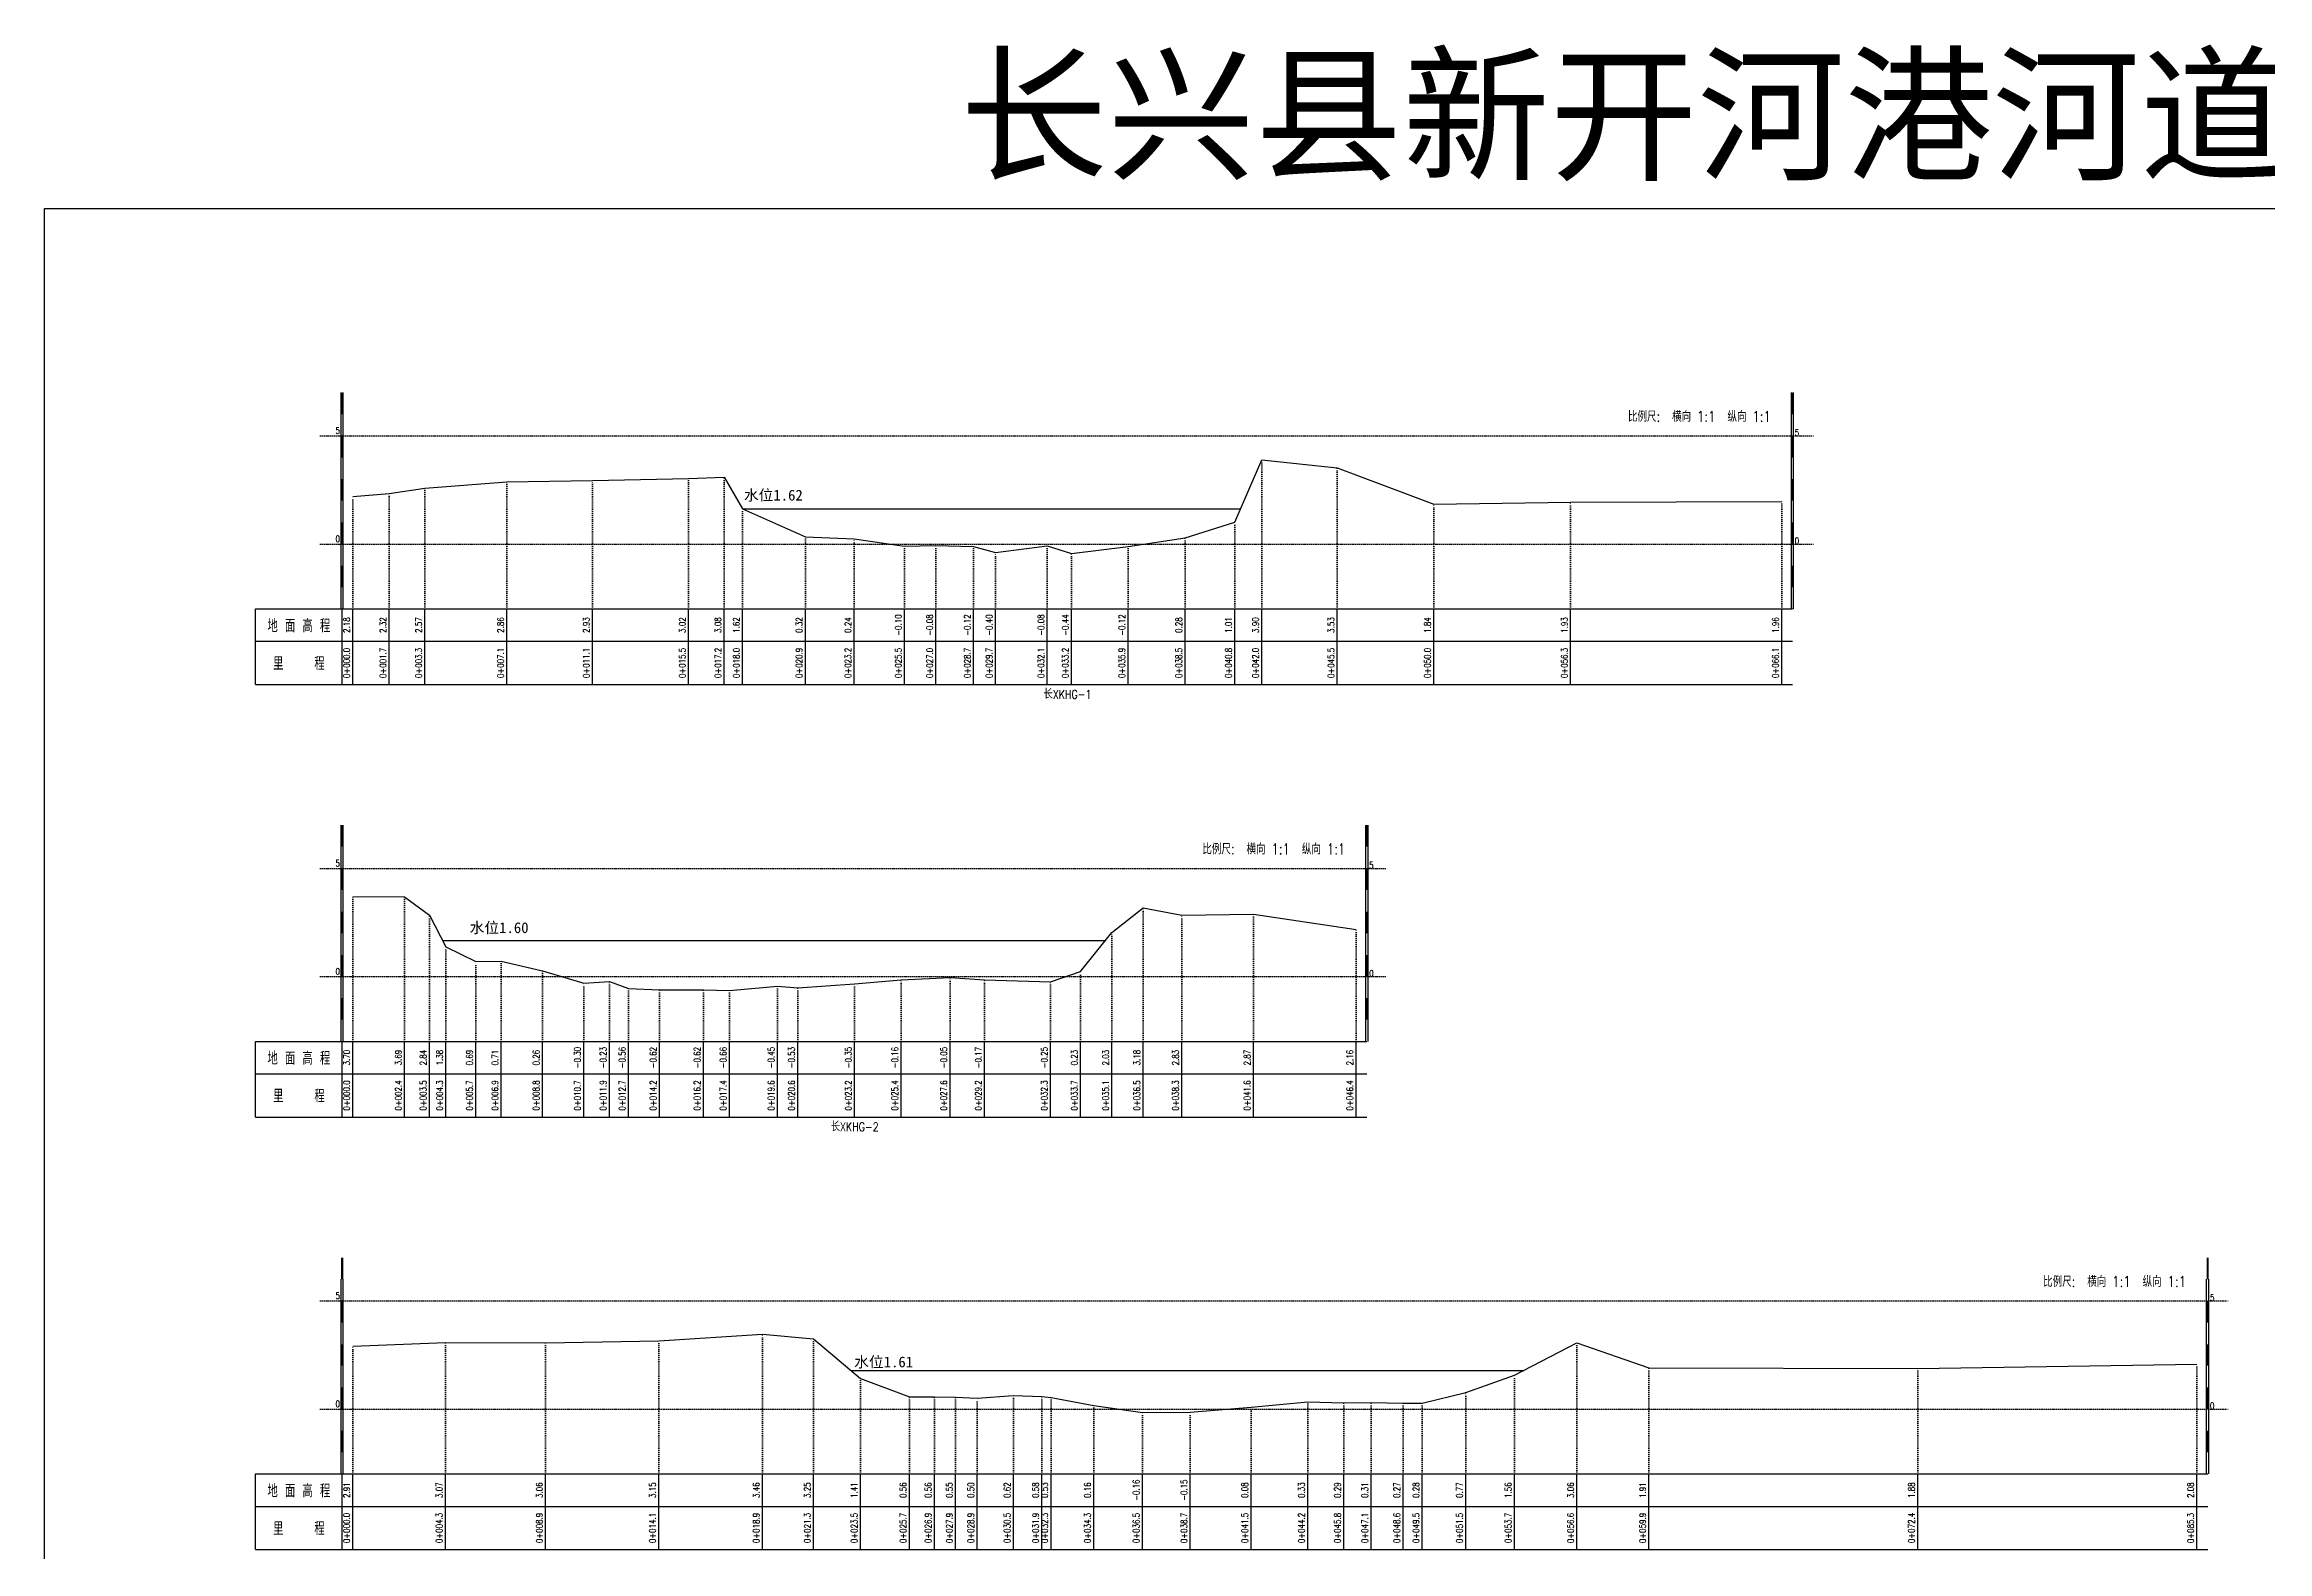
# Model space of a CAD drawing. Extents: x 495801 to 500182, y 3432967 to 3436227.
# Drawn here: x 498421 to 499449, y 3434930 to 3435627 of the extents above; entities that cross this region are included whole.
import ezdxf
from ezdxf.enums import TextEntityAlignment as Align

# ---------------------------------------------------------------- set-up
doc = ezdxf.new("R2010")
doc.units = 0
doc.header["$LTSCALE"] = 0.5
doc.linetypes.add('X4', pattern=[1.6, 0, -1.6])
doc.layers.get('0').update_dxf_attribs({"linetype": 'CONTINUOUS'})
for name, color, linetype in [('DMX', 1, 'CONTINUOUS'), ('zdm1', 2, 'CONTINUOUS'), ('ZDMT5', 3, 'CONTINUOUS'), ('ZJ', 7, 'CONTINUOUS'), ('地名注记', 7, 'CONTINUOUS')]:
    doc.layers.add(name, color=color, linetype=linetype)
doc.styles.add('HZ', font='rs.shx', dxfattribs={"width": 0.8, "bigfont": 'hztxt.shx'})
doc.styles.add('宋体', font='')
doc.styles.get('宋体').set_extended_font_data('SimSun')

msp = doc.modelspace()

# ---------------------------------------------------------------- linework, layer by layer
at = {"linetype": 'Continuous'}
msp.add_lwpolyline([(498421, 3435551), (500181.6, 3435551), (500181.6, 3434264.4), (498421, 3434264.4)], close=True, dxfattribs=at)
at = {"linetype": 'Continuous', "flags": 128}
for points in [[(498743.8, 3435412.2), (498974.1, 3435412.2)], [(498605.1, 3435212.6), (498911.7, 3435212.6)], [(498793.8, 3435013.8), (499105.2, 3435013.8)]]:
    msp.add_lwpolyline(points, dxfattribs=at)
at = {"layer": 'DMX', "linetype": 'Continuous', "flags": 128}
for points in [[(498563.6, 3435417.8), (498580.4, 3435419.2), (498596.9, 3435421.7), (498634.8, 3435424.6), (498674.4, 3435425.3), (498718.8, 3435426.2), (498735.3, 3435426.8), (498743.8, 3435412.2), (498772.8, 3435399.2), (498795.4, 3435398.3), (498818.7, 3435394.9), (498833.2, 3435395.2), (498850.6, 3435394.7), (498860.7, 3435391.9), (498884.7, 3435395.1), (498895.9, 3435391.5), (498922.1, 3435394.7), (498948.4, 3435398.7), (498971.4, 3435406), (498983.9, 3435434.9), (499018.8, 3435431.2), (499063.4, 3435414.3), (499126.7, 3435415.2), (499224.3, 3435415.5)], [(498563.6, 3435232.9), (498587.5, 3435232.8), (498599, 3435224.3), (498606.6, 3435209.7), (498620.4, 3435202.8), (498632.2, 3435203), (498651.2, 3435198.5), (498670.3, 3435192.9), (498682.2, 3435193.6), (498691, 3435190.3), (498705.3, 3435189.8), (498725.7, 3435189.7), (498737.7, 3435189.4), (498759.9, 3435191.4), (498769.3, 3435190.7), (498795.6, 3435192.5), (498817.1, 3435194.4), (498839.7, 3435195.5), (498855.7, 3435194.3), (498886.2, 3435193.4), (498900.1, 3435198.2), (498914.6, 3435216.2), (498929, 3435227.7), (498946.9, 3435224.3), (498980, 3435224.7), (499027.5, 3435217.6)], [(498563.6, 3435025), (498606.4, 3435026.6), (498652.7, 3435026.5), (498705, 3435027.4), (498753, 3435030.5), (498776.6, 3435028.4), (498798.3, 3435010), (498820.9, 3435001.5), (498832.5, 3435001.5), (498842.3, 3435001.4), (498852.2, 3435000.9), (498869, 3435002.1), (498882.2, 3435001.7), (498886.4, 3435001.2), (498906.2, 3434997.5), (498928.7, 3434994.3), (498950.8, 3434994.4), (498978.9, 3434996.7), (499005.1, 3434999.2), (499021.8, 3434998.8), (499034.4, 3434999), (499049.2, 3434998.6), (499058.1, 3434998.7), (499078.2, 3435003.6), (499100.7, 3435011.5), (499129.6, 3435026.5), (499162.9, 3435015), (499287.2, 3435014.7), (499416.3, 3435016.7)]]:
    msp.add_lwpolyline(points, dxfattribs=at)
at = {"layer": 'zdm1', "linetype": 'Continuous'}
for p, q in [((498558.1, 3435365.9), (498558.1, 3435465.9)), ((498559.1, 3435365.9), (498559.1, 3435465.9)), ((499228.8, 3435365.9), (499228.8, 3435465.9)), ((499229.8, 3435365.9), (499229.8, 3435465.9)), ((498518.6, 3435365.9), (498563.6, 3435365.9)), ((498518.6, 3435330.9), (498518.6, 3435365.9)), ((498558.6, 3435330.9), (498558.6, 3435365.9)), ((498563.6, 3435365.9), (499229.3, 3435365.9)), ((498518.6, 3435350.9), (499229.3, 3435350.9)), ((498518.6, 3435330.9), (499229.3, 3435330.9)), ((498558.1, 3435165.9), (498558.1, 3435265.9)), ((498559.1, 3435165.9), (498559.1, 3435265.9)), ((499032, 3435165.9), (499032, 3435265.9)), ((499033, 3435165.9), (499033, 3435265.9)), ((498518.6, 3435165.9), (498563.6, 3435165.9)), ((498518.6, 3435130.9), (498518.6, 3435165.9)), ((498558.6, 3435130.9), (498558.6, 3435165.9)), ((498563.6, 3435165.9), (499032.5, 3435165.9)), ((498518.6, 3435150.9), (499032.5, 3435150.9)), ((498518.6, 3435130.9), (499032.5, 3435130.9)), ((498558.1, 3434965.9), (498558.1, 3435055.9)), ((498559.1, 3434965.9), (498559.1, 3435055.9)), ((499420.8, 3434965.9), (499420.8, 3435055.9)), ((499421.8, 3434965.9), (499421.8, 3435055.9)), ((498518.6, 3434965.9), (498563.6, 3434965.9)), ((498518.6, 3434930.9), (498518.6, 3434965.9)), ((498558.6, 3434930.9), (498558.6, 3434965.9)), ((498563.6, 3434965.9), (499421.3, 3434965.9)), ((498518.6, 3434950.9), (499421.3, 3434950.9)), ((498518.6, 3434930.9), (499421.3, 3434930.9))]:
    msp.add_line(p, q, dxfattribs=at)
at = {"layer": 'zdm1', "linetype": 'X4'}
for p, q in [((498548.6, 3435445.9), (499239.3, 3435445.9)), ((498548.6, 3435395.9), (499239.3, 3435395.9)), ((498548.6, 3435245.9), (499042.5, 3435245.9)), ((498548.6, 3435195.9), (499042.5, 3435195.9)), ((498548.6, 3435045.9), (499431.3, 3435045.9)), ((498548.6, 3434995.9), (499431.3, 3434995.9))]:
    msp.add_line(p, q, dxfattribs=at)
at = {"layer": 'zdm1', "linetype": 'Continuous', "flags": 128}
for points in [[(498558.6, 3435455.9, 1, 1, 0), (498558.6, 3435465.9, 1, 1, 0)], [(499229.3, 3435455.9, 1, 1, 0), (499229.3, 3435465.9, 1, 1, 0)], [(498558.6, 3435435.9, 1, 1, 0), (498558.6, 3435445.9, 1, 1, 0)], [(499229.3, 3435435.9, 1, 1, 0), (499229.3, 3435445.9, 1, 1, 0)], [(498558.6, 3435415.9, 1, 1, 0), (498558.6, 3435425.9, 1, 1, 0)], [(499229.3, 3435415.9, 1, 1, 0), (499229.3, 3435425.9, 1, 1, 0)], [(498558.6, 3435395.9, 1, 1, 0), (498558.6, 3435405.9, 1, 1, 0)], [(499229.3, 3435395.9, 1, 1, 0), (499229.3, 3435405.9, 1, 1, 0)], [(498558.6, 3435375.9, 1, 1, 0), (498558.6, 3435385.9, 1, 1, 0)], [(499229.3, 3435375.9, 1, 1, 0), (499229.3, 3435385.9, 1, 1, 0)], [(498558.6, 3435255.9, 1, 1, 0), (498558.6, 3435265.9, 1, 1, 0)], [(499032.5, 3435255.9, 1, 1, 0), (499032.5, 3435265.9, 1, 1, 0)], [(498558.6, 3435235.9, 1, 1, 0), (498558.6, 3435245.9, 1, 1, 0)], [(499032.5, 3435235.9, 1, 1, 0), (499032.5, 3435245.9, 1, 1, 0)], [(498558.6, 3435215.9, 1, 1, 0), (498558.6, 3435225.9, 1, 1, 0)], [(499032.5, 3435215.9, 1, 1, 0), (499032.5, 3435225.9, 1, 1, 0)], [(498558.6, 3435195.9, 1, 1, 0), (498558.6, 3435205.9, 1, 1, 0)], [(499032.5, 3435195.9, 1, 1, 0), (499032.5, 3435205.9, 1, 1, 0)], [(498558.6, 3435175.9, 1, 1, 0), (498558.6, 3435185.9, 1, 1, 0)], [(499032.5, 3435175.9, 1, 1, 0), (499032.5, 3435185.9, 1, 1, 0)], [(498558.6, 3435055.9, 1, 1, 0), (498558.6, 3435065.9, 1, 1, 0)], [(499421.3, 3435055.9, 1, 1, 0), (499421.3, 3435065.9, 1, 1, 0)], [(498558.6, 3435035.9, 1, 1, 0), (498558.6, 3435045.9, 1, 1, 0)], [(499421.3, 3435035.9, 1, 1, 0), (499421.3, 3435045.9, 1, 1, 0)], [(498558.6, 3435015.9, 1, 1, 0), (498558.6, 3435025.9, 1, 1, 0)], [(499421.3, 3435015.9, 1, 1, 0), (499421.3, 3435025.9, 1, 1, 0)], [(498558.6, 3434995.9, 1, 1, 0), (498558.6, 3435005.9, 1, 1, 0)], [(499421.3, 3434995.9, 1, 1, 0), (499421.3, 3435005.9, 1, 1, 0)], [(498558.6, 3434975.9, 1, 1, 0), (498558.6, 3434985.9, 1, 1, 0)], [(499421.3, 3434975.9, 1, 1, 0), (499421.3, 3434985.9, 1, 1, 0)]]:
    msp.add_lwpolyline(points, format="xyseb", dxfattribs=at)
at = {"layer": 'ZDMT5', "linetype": 'X4'}
for p, q in [((498983.9, 3435365.9), (498983.9, 3435434.9)), ((498634.8, 3435365.9), (498634.8, 3435424.6)), ((498674.4, 3435365.9), (498674.4, 3435425.3)), ((498718.8, 3435365.9), (498718.8, 3435426.2)), ((498735.3, 3435365.9), (498735.3, 3435426.8)), ((499018.8, 3435365.9), (499018.8, 3435431.2)), ((498563.6, 3435365.9), (498563.6, 3435417.8)), ((498580.4, 3435365.9), (498580.4, 3435419.2)), ((498596.9, 3435365.9), (498596.9, 3435421.7)), ((499063.4, 3435365.9), (499063.4, 3435414.3)), ((499126.7, 3435365.9), (499126.7, 3435415.2)), ((499224.3, 3435365.9), (499224.3, 3435415.5)), ((498743.8, 3435365.9), (498743.8, 3435412.2)), ((498971.4, 3435365.9), (498971.4, 3435406)), ((498772.8, 3435365.9), (498772.8, 3435399.2)), ((498795.4, 3435365.9), (498795.4, 3435398.3)), ((498818.7, 3435365.9), (498818.7, 3435394.9)), ((498833.2, 3435365.9), (498833.2, 3435395.2)), ((498850.6, 3435365.9), (498850.6, 3435394.7)), ((498884.7, 3435365.9), (498884.7, 3435395.1)), ((498922.1, 3435365.9), (498922.1, 3435394.7)), ((498948.4, 3435365.9), (498948.4, 3435398.7)), ((498860.7, 3435365.9), (498860.7, 3435391.9)), ((498895.9, 3435365.9), (498895.9, 3435391.5)), ((498563.6, 3435165.9), (498563.6, 3435232.9)), ((498587.5, 3435165.9), (498587.5, 3435232.8)), ((498599, 3435165.9), (498599, 3435224.3)), ((498929, 3435165.9), (498929, 3435227.7)), ((498946.9, 3435165.9), (498946.9, 3435224.3)), ((498980, 3435165.9), (498980, 3435224.7)), ((498606.6, 3435165.9), (498606.6, 3435209.7)), ((498914.6, 3435165.9), (498914.6, 3435216.2)), ((499027.5, 3435165.9), (499027.5, 3435217.6)), ((498620.4, 3435165.9), (498620.4, 3435202.8)), ((498632.2, 3435165.9), (498632.2, 3435203)), ((498651.2, 3435165.9), (498651.2, 3435198.5)), ((498900.1, 3435165.9), (498900.1, 3435198.2)), ((498670.3, 3435165.9), (498670.3, 3435192.9)), ((498682.2, 3435165.9), (498682.2, 3435193.6)), ((498691, 3435165.9), (498691, 3435190.3)), ((498705.3, 3435165.9), (498705.3, 3435189.8)), ((498725.7, 3435165.9), (498725.7, 3435189.7)), ((498737.7, 3435165.9), (498737.7, 3435189.4)), ((498759.9, 3435165.9), (498759.9, 3435191.4)), ((498769.3, 3435165.9), (498769.3, 3435190.7)), ((498795.6, 3435165.9), (498795.6, 3435192.5)), ((498817.1, 3435165.9), (498817.1, 3435194.4)), ((498839.7, 3435165.9), (498839.7, 3435195.5)), ((498855.7, 3435165.9), (498855.7, 3435194.3)), ((498886.2, 3435165.9), (498886.2, 3435193.4)), ((498563.6, 3434965.9), (498563.6, 3435025)), ((498606.4, 3434965.9), (498606.4, 3435026.6)), ((498652.7, 3434965.9), (498652.7, 3435026.5)), ((498705, 3434965.9), (498705, 3435027.4)), ((498753, 3434965.9), (498753, 3435030.5)), ((498776.6, 3434965.9), (498776.6, 3435028.4)), ((499129.6, 3434965.9), (499129.6, 3435026.5)), ((499162.9, 3434965.9), (499162.9, 3435015)), ((499287.2, 3434965.9), (499287.2, 3435014.7)), ((499416.3, 3434965.9), (499416.3, 3435016.7)), ((498798.3, 3434965.9), (498798.3, 3435010)), ((498869, 3434965.9), (498869, 3435002.1)), ((499078.2, 3434965.9), (499078.2, 3435003.6)), ((499100.7, 3434965.9), (499100.7, 3435011.5)), ((498820.9, 3434965.9), (498820.9, 3435001.5)), ((498832.5, 3434965.9), (498832.5, 3435001.5)), ((498842.3, 3434965.9), (498842.3, 3435001.4)), ((498852.2, 3434965.9), (498852.2, 3435000.9)), ((498882.2, 3434965.9), (498882.2, 3435001.7)), ((498886.4, 3434965.9), (498886.4, 3435001.2)), ((498906.2, 3434965.9), (498906.2, 3434997.5)), ((498928.7, 3434965.9), (498928.7, 3434994.3)), ((498950.8, 3434965.9), (498950.8, 3434994.4)), ((498978.9, 3434965.9), (498978.9, 3434996.7)), ((499005.1, 3434965.9), (499005.1, 3434999.2)), ((499021.8, 3434965.9), (499021.8, 3434998.8)), ((499034.4, 3434965.9), (499034.4, 3434999)), ((499049.2, 3434965.9), (499049.2, 3434998.6)), ((499058.1, 3434965.9), (499058.1, 3434998.7))]:
    msp.add_line(p, q, dxfattribs=at)
at = {"layer": 'ZDMT5', "linetype": 'Continuous'}
for p, q in [((498563.6, 3435330.9), (498563.6, 3435365.9)), ((498580.4, 3435330.9), (498580.4, 3435365.9)), ((498596.9, 3435330.9), (498596.9, 3435365.9)), ((498634.8, 3435330.9), (498634.8, 3435365.9)), ((498674.4, 3435330.9), (498674.4, 3435365.9)), ((498718.8, 3435330.9), (498718.8, 3435365.9)), ((498735.3, 3435330.9), (498735.3, 3435365.9)), ((498743.8, 3435330.9), (498743.8, 3435365.9)), ((498772.8, 3435330.9), (498772.8, 3435365.9)), ((498795.4, 3435330.9), (498795.4, 3435365.9)), ((498818.7, 3435330.9), (498818.7, 3435365.9)), ((498833.2, 3435330.9), (498833.2, 3435365.9)), ((498850.6, 3435330.9), (498850.6, 3435365.9)), ((498860.7, 3435330.9), (498860.7, 3435365.9)), ((498884.7, 3435330.9), (498884.7, 3435365.9)), ((498895.9, 3435330.9), (498895.9, 3435365.9)), ((498922.1, 3435330.9), (498922.1, 3435365.9)), ((498948.4, 3435330.9), (498948.4, 3435365.9)), ((498971.4, 3435330.9), (498971.4, 3435365.9)), ((498983.9, 3435330.9), (498983.9, 3435365.9)), ((499018.8, 3435330.9), (499018.8, 3435365.9)), ((499063.4, 3435330.9), (499063.4, 3435365.9)), ((499126.7, 3435330.9), (499126.7, 3435365.9)), ((499224.3, 3435330.9), (499224.3, 3435365.9)), ((498563.6, 3435130.9), (498563.6, 3435165.9)), ((498587.5, 3435130.9), (498587.5, 3435165.9)), ((498599, 3435130.9), (498599, 3435165.9)), ((498606.6, 3435130.9), (498606.6, 3435165.9)), ((498620.4, 3435130.9), (498620.4, 3435165.9)), ((498632.2, 3435130.9), (498632.2, 3435165.9)), ((498651.2, 3435130.9), (498651.2, 3435165.9)), ((498670.3, 3435130.9), (498670.3, 3435165.9)), ((498682.2, 3435130.9), (498682.2, 3435165.9)), ((498691, 3435130.9), (498691, 3435165.9)), ((498705.3, 3435130.9), (498705.3, 3435165.9)), ((498725.7, 3435130.9), (498725.7, 3435165.9)), ((498737.7, 3435130.9), (498737.7, 3435165.9)), ((498759.9, 3435130.9), (498759.9, 3435165.9)), ((498769.3, 3435130.9), (498769.3, 3435165.9)), ((498795.6, 3435130.9), (498795.6, 3435165.9)), ((498817.1, 3435130.9), (498817.1, 3435165.9)), ((498839.7, 3435130.9), (498839.7, 3435165.9)), ((498855.7, 3435130.9), (498855.7, 3435165.9)), ((498886.2, 3435130.9), (498886.2, 3435165.9)), ((498900.1, 3435130.9), (498900.1, 3435165.9)), ((498914.6, 3435130.9), (498914.6, 3435165.9)), ((498929, 3435130.9), (498929, 3435165.9)), ((498946.9, 3435130.9), (498946.9, 3435165.9)), ((498980, 3435130.9), (498980, 3435165.9)), ((499027.5, 3435130.9), (499027.5, 3435165.9)), ((498563.6, 3434930.9), (498563.6, 3434965.9)), ((498606.4, 3434930.9), (498606.4, 3434965.9)), ((498652.7, 3434930.9), (498652.7, 3434965.9)), ((498705, 3434930.9), (498705, 3434965.9)), ((498753, 3434930.9), (498753, 3434965.9)), ((498776.6, 3434930.9), (498776.6, 3434965.9)), ((498798.3, 3434930.9), (498798.3, 3434965.9)), ((498820.9, 3434930.9), (498820.9, 3434965.9)), ((498832.5, 3434930.9), (498832.5, 3434965.9)), ((498842.3, 3434930.9), (498842.3, 3434965.9)), ((498852.2, 3434930.9), (498852.2, 3434965.9)), ((498869, 3434930.9), (498869, 3434965.9)), ((498882.2, 3434930.9), (498882.2, 3434965.9)), ((498886.4, 3434930.9), (498886.4, 3434965.9)), ((498906.2, 3434930.9), (498906.2, 3434965.9)), ((498928.7, 3434930.9), (498928.7, 3434965.9)), ((498950.8, 3434930.9), (498950.8, 3434965.9)), ((498978.9, 3434930.9), (498978.9, 3434965.9)), ((499005.1, 3434930.9), (499005.1, 3434965.9)), ((499021.8, 3434930.9), (499021.8, 3434965.9)), ((499034.4, 3434930.9), (499034.4, 3434965.9)), ((499049.2, 3434930.9), (499049.2, 3434965.9)), ((499058.1, 3434930.9), (499058.1, 3434965.9)), ((499078.2, 3434930.9), (499078.2, 3434965.9)), ((499100.7, 3434930.9), (499100.7, 3434965.9)), ((499129.6, 3434930.9), (499129.6, 3434965.9)), ((499162.9, 3434930.9), (499162.9, 3434965.9)), ((499287.2, 3434930.9), (499287.2, 3434965.9)), ((499416.3, 3434930.9), (499416.3, 3434965.9))]:
    msp.add_line(p, q, dxfattribs=at)

# ---------------------------------------------------------------- texts
at = {"layer": 'zdm1', "linetype": 'Continuous', "style": 'HZ', "width": 0.8}
for s, p in [('5', (498557.6, 3435445.9)), ('0', (498557.6, 3435395.9)), ('5', (498557.6, 3435245.9)), ('0', (498557.6, 3435195.9)), ('5', (498557.6, 3435045.9)), ('0', (498557.6, 3434995.9))]:
    msp.add_text(s, height=3, dxfattribs=at).set_placement(p, align=Align.BOTTOM_RIGHT)
for s, p in [('5', (499230.3, 3435445.9)), ('0', (499230.3, 3435395.9)), ('5', (499033.5, 3435245.9)), ('0', (499033.5, 3435195.9)), ('5', (499422.3, 3435045.9)), ('0', (499422.3, 3434995.9))]:
    msp.add_text(s, height=3, dxfattribs=at).set_placement(p)
for s, height, p in [('地 面 高 程', 6, (498538.6, 3435358.4)), ('里    程', 6, (498538.6, 3435340.9)), ('长XKHG-1', 4, (498894, 3435326.9)), ('地 面 高 程', 6, (498538.6, 3435158.4)), ('里    程', 6, (498538.6, 3435140.9)), ('长XKHG-2', 4, (498795.6, 3435126.9)), ('地 面 高 程', 6, (498538.6, 3434958.4)), ('里    程', 6, (498538.6, 3434940.9))]:
    msp.add_text(s, height=height, dxfattribs=at).set_placement(p, align=Align.MIDDLE)
at = {"layer": 'ZDMT5', "linetype": 'Continuous', "style": 'HZ', "width": 0.8}
for p in [(499219.3, 3435450.9), (499022.5, 3435250.9), (499411.3, 3435050.9)]:
    msp.add_text('比例尺:  横向 1:1  纵向 1:1', height=5, dxfattribs=at).set_placement(p, align=Align.BOTTOM_RIGHT)
for s, p in [('-0.10', (498818.2, 3435358.4)), ('-0.08', (498832.7, 3435358.4)), ('-0.12', (498850.1, 3435358.4)), ('-0.40', (498860.2, 3435358.4)), ('-0.08', (498884.2, 3435358.4)), ('-0.44', (498895.4, 3435358.4)), ('-0.12', (498921.6, 3435358.4)), ('2.18', (498563.1, 3435358.4)), ('2.32', (498579.9, 3435358.4)), ('2.57', (498596.4, 3435358.4)), ('2.86', (498634.3, 3435358.4)), ('2.93', (498673.9, 3435358.4)), ('3.02', (498718.3, 3435358.4)), ('3.08', (498734.8, 3435358.4)), ('1.62', (498743.3, 3435358.4)), ('0.32', (498772.3, 3435358.4)), ('0.24', (498794.9, 3435358.4)), ('0.28', (498947.9, 3435358.4)), ('1.01', (498970.9, 3435358.4)), ('3.90', (498983.4, 3435358.4)), ('3.53', (499018.3, 3435358.4)), ('1.84', (499062.9, 3435358.4)), ('1.93', (499126.2, 3435358.4)), ('1.96', (499223.8, 3435358.4)), ('0+000.0', (498563.1, 3435340.9)), ('0+001.7', (498579.9, 3435340.9)), ('0+003.3', (498596.4, 3435340.9)), ('0+007.1', (498634.3, 3435340.9)), ('0+011.1', (498673.9, 3435340.9)), ('0+015.5', (498718.3, 3435340.9)), ('0+017.2', (498734.8, 3435340.9)), ('0+018.0', (498743.3, 3435340.9)), ('0+020.9', (498772.3, 3435340.9)), ('0+023.2', (498794.9, 3435340.9)), ('0+025.5', (498818.2, 3435340.9)), ('0+027.0', (498832.7, 3435340.9)), ('0+028.7', (498850.1, 3435340.9)), ('0+029.7', (498860.2, 3435340.9)), ('0+032.1', (498884.2, 3435340.9)), ('0+033.2', (498895.4, 3435340.9)), ('0+035.9', (498921.6, 3435340.9)), ('0+038.5', (498947.9, 3435340.9)), ('0+040.8', (498970.9, 3435340.9)), ('0+042.0', (498983.4, 3435340.9)), ('0+045.5', (499018.3, 3435340.9)), ('0+050.0', (499062.9, 3435340.9)), ('0+056.3', (499126.2, 3435340.9)), ('0+066.1', (499223.8, 3435340.9)), ('3.70', (498563.1, 3435158.4)), ('3.69', (498587, 3435158.4)), ('2.84', (498598.5, 3435158.4)), ('1.38', (498606.1, 3435158.4)), ('0.69', (498619.9, 3435158.4)), ('0.71', (498631.7, 3435158.4)), ('0.26', (498650.7, 3435158.4)), ('-0.30', (498669.8, 3435158.4)), ('-0.23', (498681.7, 3435158.4)), ('-0.56', (498690.5, 3435158.4)), ('-0.62', (498704.8, 3435158.4)), ('-0.62', (498725.2, 3435158.4)), ('-0.66', (498737.2, 3435158.4)), ('-0.45', (498759.4, 3435158.4)), ('-0.53', (498768.8, 3435158.4)), ('-0.35', (498795.1, 3435158.4)), ('-0.16', (498816.6, 3435158.4)), ('-0.05', (498839.2, 3435158.4)), ('-0.17', (498855.2, 3435158.4)), ('-0.25', (498885.7, 3435158.4)), ('0.23', (498899.6, 3435158.4)), ('2.03', (498914.1, 3435158.4)), ('3.18', (498928.5, 3435158.4)), ('2.83', (498946.4, 3435158.4)), ('2.87', (498979.5, 3435158.4)), ('2.16', (499027, 3435158.4)), ('0+000.0', (498563.1, 3435140.9)), ('0+002.4', (498587, 3435140.9)), ('0+003.5', (498598.5, 3435140.9)), ('0+004.3', (498606.1, 3435140.9)), ('0+005.7', (498619.9, 3435140.9)), ('0+006.9', (498631.7, 3435140.9)), ('0+008.8', (498650.7, 3435140.9)), ('0+010.7', (498669.8, 3435140.9)), ('0+011.9', (498681.7, 3435140.9)), ('0+012.7', (498690.5, 3435140.9)), ('0+014.2', (498704.8, 3435140.9)), ('0+016.2', (498725.2, 3435140.9)), ('0+017.4', (498737.2, 3435140.9)), ('0+019.6', (498759.4, 3435140.9)), ('0+020.6', (498768.8, 3435140.9)), ('0+023.2', (498795.1, 3435140.9)), ('0+025.4', (498816.6, 3435140.9)), ('0+027.6', (498839.2, 3435140.9)), ('0+029.2', (498855.2, 3435140.9)), ('0+032.3', (498885.7, 3435140.9)), ('0+033.7', (498899.6, 3435140.9)), ('0+035.1', (498914.1, 3435140.9)), ('0+036.5', (498928.5, 3435140.9)), ('0+038.3', (498946.4, 3435140.9)), ('0+041.6', (498979.5, 3435140.9)), ('0+046.4', (499027, 3435140.9)), ('2.91', (498563.1, 3434958.4)), ('3.07', (498605.9, 3434958.4)), ('3.06', (498652.2, 3434958.4)), ('3.15', (498704.5, 3434958.4)), ('3.46', (498752.5, 3434958.4)), ('3.25', (498776.1, 3434958.4)), ('1.41', (498797.8, 3434958.4)), ('0.56', (498820.4, 3434958.4)), ('0.56', (498832, 3434958.4)), ('0.55', (498841.8, 3434958.4)), ('0.50', (498851.7, 3434958.4)), ('0.62', (498868.5, 3434958.4)), ('0.58', (498881.7, 3434958.4)), ('0.53', (498885.9, 3434958.4)), ('0.16', (498905.7, 3434958.4)), ('-0.16', (498928.2, 3434958.4)), ('-0.15', (498950.3, 3434958.4)), ('0.08', (498978.4, 3434958.4)), ('0.33', (499004.6, 3434958.4)), ('0.29', (499021.3, 3434958.4)), ('0.31', (499033.9, 3434958.4)), ('0.27', (499048.7, 3434958.4)), ('0.28', (499057.6, 3434958.4)), ('0.77', (499077.7, 3434958.4)), ('1.56', (499100.2, 3434958.4)), ('3.06', (499129.1, 3434958.4)), ('1.91', (499162.4, 3434958.4)), ('1.88', (499286.7, 3434958.4)), ('2.08', (499415.8, 3434958.4)), ('0+000.0', (498563.1, 3434940.9)), ('0+004.3', (498605.9, 3434940.9)), ('0+008.9', (498652.2, 3434940.9)), ('0+014.1', (498704.5, 3434940.9)), ('0+018.9', (498752.5, 3434940.9)), ('0+021.3', (498776.1, 3434940.9)), ('0+023.5', (498797.8, 3434940.9)), ('0+025.7', (498820.4, 3434940.9)), ('0+026.9', (498832, 3434940.9)), ('0+027.9', (498841.8, 3434940.9)), ('0+028.9', (498851.7, 3434940.9)), ('0+030.5', (498868.5, 3434940.9)), ('0+031.9', (498881.7, 3434940.9)), ('0+032.3', (498885.9, 3434940.9)), ('0+034.3', (498905.7, 3434940.9)), ('0+036.5', (498928.2, 3434940.9)), ('0+038.7', (498950.3, 3434940.9)), ('0+041.5', (498978.4, 3434940.9)), ('0+044.2', (499004.6, 3434940.9)), ('0+045.8', (499021.3, 3434940.9)), ('0+047.1', (499033.9, 3434940.9)), ('0+048.6', (499048.7, 3434940.9)), ('0+049.5', (499057.6, 3434940.9)), ('0+051.5', (499077.7, 3434940.9)), ('0+053.7', (499100.2, 3434940.9)), ('0+056.6', (499129.1, 3434940.9)), ('0+059.9', (499162.4, 3434940.9)), ('0+072.4', (499286.7, 3434940.9)), ('0+085.3', (499415.8, 3434940.9))]:
    msp.add_text(s, height=3, rotation=90, dxfattribs=at).set_placement(p, align=Align.BOTTOM_CENTER)
at = {"layer": 'ZJ', "linetype": 'Continuous', "style": '宋体'}
for s, p in [('水位1.62', (498758, 3435418.6)), ('水位1.60', (498631.2, 3435218.6)), ('水位1.61', (498809, 3435017.8))]:
    msp.add_text(s, height=5, dxfattribs=at).set_placement(p, align=Align.MIDDLE)
at = {"layer": '地名注记', "color": 6, "linetype": 'Continuous', "style": '宋体'}
msp.add_text('长兴县新开河港河道断面', height=50, dxfattribs=at).set_placement((499219.4, 3435595.2), align=Align.MIDDLE)

doc.saveas('drawing.dxf')
